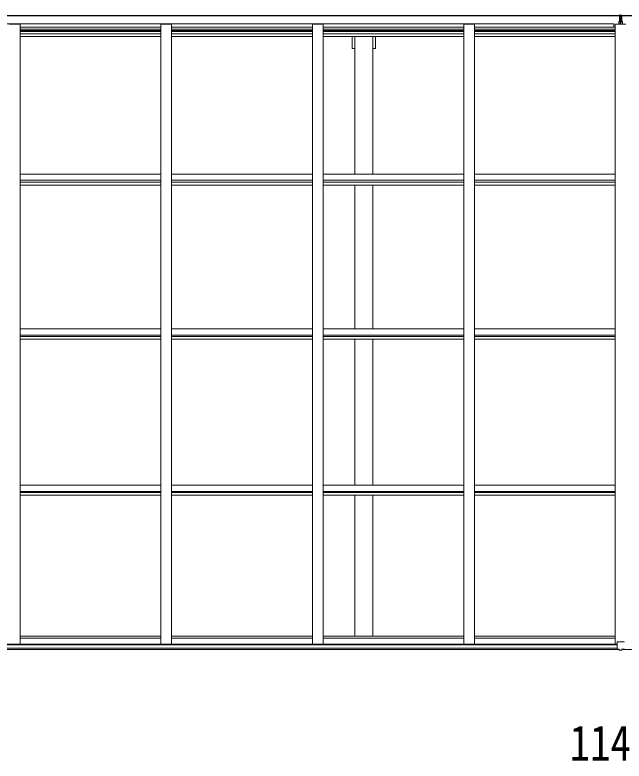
# Model space of a CAD drawing. Units: millimetres at full size; details may follow other scales. Extents: x -9783 to 9892, y -6828 to 6752.
# Drawn here: x -181 to 2699, y 271 to 3798 of the extents above; entities that cross this region are included whole.
import ezdxf
from ezdxf.enums import TextEntityAlignment as Align

# ---------------------------------------------------------------- set-up
doc = ezdxf.new("R2010")
doc.units = ezdxf.units.MM
doc.header["$LTSCALE"] = 35
for name, color, linetype, lineweight in [('0-1_本体', 4, 'Continuous', 9), ('0-2_部品', 7, 'Continuous', 9), ('0-A_寸法', 6, 'Continuous', 9)]:
    doc.layers.add(name, color=color, linetype=linetype, lineweight=lineweight)
doc.styles.add('ＭＳ ゴシック', font='')
doc.styles.get('ＭＳ ゴシック').set_extended_font_data('MS Gothic')

msp = doc.modelspace()

# ---------------------------------------------------------------- linework, layer by layer
at = {"layer": '0-1_本体'}
for p, q in [((-3043.51, 3795.4), (2676.49, 3795.4)), ((-3043.51, 3793.34), (2676.49, 3793.34)), ((2681.44, 3795.4), (2681.49, 3795.4)), ((8409.49, 3795.4), (2689.49, 3795.4)), ((8409.49, 3793.34), (2689.49, 3793.34)), ((-3012.51, 3755.14), (2650.49, 3755.14)), ((-206.01, 3753.1), (-156.01, 3753.1)), ((-156.01, 823.19), (-156.01, 3753.1)), ((-156.01, 3740.06), (509.99, 3740.06)), ((559.99, 3753.1), (509.99, 3753.1)), ((509.99, 823.19), (509.99, 3753.1)), ((559.99, 823.19), (559.99, 3753.1)), ((559.99, 3740.06), (1225.99, 3740.06)), ((1275.99, 3753.1), (1225.99, 3753.1)), ((1225.99, 823.19), (1225.99, 3753.1)), ((1275.99, 823.19), (1275.99, 3753.1)), ((1275.99, 3740.06), (1941.99, 3740.06)), ((1991.99, 3753.1), (1941.99, 3753.1)), ((1941.99, 823.19), (1941.99, 3753.1)), ((1991.99, 823.19), (1991.99, 3753.1)), ((1991.99, 3740.06), (2657.99, 3740.06)), ((2650.49, 3740.06), (2650.49, 3755.14)), ((2707.99, 3753.1), (2657.99, 3753.1)), ((2657.99, 823.19), (2657.99, 3753.1)), ((-156.01, 3730.7), (509.99, 3730.7)), ((-156.01, 3723.62), (509.99, 3723.62)), ((-156.01, 3719.84), (509.99, 3719.84)), ((-156.01, 3708.5), (509.99, 3708.5)), ((559.99, 3730.7), (1225.99, 3730.7)), ((559.99, 3723.62), (1225.99, 3723.62)), ((559.99, 3719.84), (1225.99, 3719.84)), ((559.99, 3708.5), (1225.99, 3708.5)), ((1275.99, 3730.7), (1941.99, 3730.7)), ((1275.99, 3723.62), (1941.99, 3723.62)), ((1275.99, 3719.84), (1941.99, 3719.84)), ((1275.99, 3708.5), (1941.99, 3708.5)), ((1991.99, 3730.7), (2657.99, 3730.7)), ((1991.99, 3723.62), (2657.99, 3723.62)), ((1991.99, 3719.84), (2657.99, 3719.84)), ((1991.99, 3708.5), (2657.99, 3708.5)), ((-156.01, 3695.67), (509.99, 3695.67)), ((559.99, 3695.67), (1225.99, 3695.67)), ((1275.99, 3695.67), (1941.99, 3695.67)), ((1413.99, 3639.4), (1413.99, 3695.67)), ((1426.49, 3044.91), (1426.49, 3695.67)), ((1511.49, 3044.91), (1511.49, 3695.67)), ((1991.99, 3695.67), (2657.99, 3695.67)), ((1413.99, 3639.4), (1426.49, 3639.4)), ((-155.22, 3044.91), (510.78, 3044.91)), ((560.78, 3044.91), (1226.78, 3044.91)), ((1276.78, 3044.91), (1942.78, 3044.91)), ((1992.78, 3044.91), (2658.78, 3044.91)), ((-155.22, 3015.83), (510.78, 3015.83)), ((-155.22, 3006.34), (510.78, 3006.34)), ((560.78, 3015.83), (1226.78, 3015.83)), ((560.78, 3006.34), (1226.78, 3006.34)), ((1276.78, 3015.83), (1942.78, 3015.83)), ((1276.78, 3006.34), (1942.78, 3006.34)), ((1992.78, 3015.83), (2658.78, 3015.83)), ((1992.78, 3006.34), (2658.78, 3006.34)), ((-155.22, 2993.45), (510.78, 2993.45)), ((560.78, 2993.45), (1226.78, 2993.45)), ((1276.78, 2993.45), (1942.78, 2993.45)), ((1426.49, 2314.09), (1426.49, 2993.45)), ((1511.49, 2314.09), (1511.49, 2993.45)), ((1992.78, 2993.45), (2658.78, 2993.45)), ((-156.01, 2314.09), (509.99, 2314.09)), ((559.99, 2314.09), (1225.99, 2314.09)), ((1275.99, 2314.09), (1941.99, 2314.09)), ((1991.99, 2314.09), (2657.99, 2314.09)), ((-156.01, 2284.65), (509.99, 2284.65)), ((-156.01, 2277.57), (509.99, 2277.57)), ((-156.01, 2264.6), (509.99, 2264.6)), ((559.99, 2284.65), (1225.99, 2284.65)), ((559.99, 2277.57), (1225.99, 2277.57)), ((559.99, 2264.6), (1225.99, 2264.6)), ((1275.99, 2284.65), (1941.99, 2284.65)), ((1275.99, 2277.57), (1941.99, 2277.57)), ((1275.99, 2264.6), (1941.99, 2264.6)), ((1426.49, 1575.3), (1426.49, 2264.6)), ((1511.49, 1575.3), (1511.49, 2264.6)), ((1991.99, 2284.65), (2657.99, 2284.65)), ((1991.99, 2277.57), (2657.99, 2277.57)), ((1991.99, 2264.6), (2657.99, 2264.6)), ((-155.22, 1575.3), (510.78, 1575.3)), ((560.78, 1575.3), (1226.78, 1575.3)), ((1276.78, 1575.3), (1942.78, 1575.3)), ((1992.78, 1575.3), (2658.78, 1575.3)), ((-155.22, 1545.57), (510.78, 1545.57)), ((-155.22, 1540.94), (510.78, 1540.94)), ((-155.22, 1527.92), (510.78, 1527.92)), ((560.78, 1545.57), (1226.78, 1545.57)), ((560.78, 1540.94), (1226.78, 1540.94)), ((560.78, 1527.92), (1226.78, 1527.92)), ((1276.78, 1545.57), (1942.78, 1545.57)), ((1276.78, 1540.94), (1942.78, 1540.94)), ((1276.78, 1527.92), (1942.78, 1527.92)), ((1426.49, 1527.92), (1426.49, 860.41)), ((1511.49, 1527.92), (1511.49, 860.41)), ((1992.78, 1545.57), (2658.78, 1545.57)), ((1992.78, 1540.94), (2658.78, 1540.94)), ((1992.78, 1527.92), (2658.78, 1527.92)), ((-156.01, 860.41), (509.99, 860.41)), ((-156.01, 851.29), (509.99, 851.29)), ((559.99, 860.41), (1225.99, 860.41)), ((559.99, 851.29), (1225.99, 851.29)), ((1275.99, 860.41), (1941.99, 860.41)), ((1275.99, 851.29), (1941.99, 851.29)), ((1991.99, 860.41), (2657.99, 860.41)), ((1991.99, 851.29), (2657.99, 851.29)), ((-3029.05, 823.19), (2666.49, 823.19)), ((-3028.51, 820.83), (2666.49, 820.83)), ((-3038.51, 797.74), (2676.49, 797.74)), ((-3028.51, 805.18), (2666.49, 805.18)), ((8404.49, 797.74), (2689.49, 797.74))]:
    msp.add_line(p, q, dxfattribs=at)
msp.add_lwpolyline([(1511.49, 3639.4), (1523.99, 3639.4), (1523.99, 3695.67)], dxfattribs=at)
at = {"layer": '0-2_部品'}
for p, q in [((2676.49, 3797.12), (2681.34, 3797.42)), ((2676.49, 3794.12), (2676.49, 3797.12)), ((2681.49, 3794.43), (2676.49, 3794.12)), ((2676.49, 3792.62), (2676.49, 3794.12)), ((2677.49, 3791.62), (2681.49, 3791.62)), ((2677.49, 3789.79), (2677.49, 3791.62)), ((2677.49, 3789.79), (2681.49, 3789.72)), ((2677.49, 3786.19), (2677.49, 3789.79)), ((2677.49, 3786.19), (2681.49, 3786.12)), ((2677.49, 3777.96), (2677.49, 3786.19)), ((2677.49, 3777.96), (2681.49, 3777.92)), ((2677.49, 3766.09), (2677.49, 3777.96)), ((2681.34, 3797.42), (2682.99, 3797.52)), ((2682.99, 3794.51), (2681.49, 3794.42)), ((2681.49, 3791.62), (2681.49, 3794.42)), ((2681.49, 3791.62), (2681.49, 3780.91)), ((2681.49, 3780.91), (2684.49, 3780.91)), ((2681.49, 3773.83), (2681.49, 3780.91)), ((2681.49, 3773.83), (2684.49, 3773.83)), ((2681.49, 3764.19), (2681.49, 3773.83)), ((2682.99, 3797.52), (2682.99, 3794.51)), ((2689.49, 3794.12), (2682.99, 3794.51)), ((2684.49, 3791.62), (2688.49, 3791.62)), ((2684.49, 3791.62), (2684.49, 3780.91)), ((2684.49, 3789.72), (2688.49, 3789.72)), ((2684.49, 3773.83), (2684.49, 3780.91)), ((2684.49, 3764.19), (2684.49, 3773.83)), ((2688.49, 3789.72), (2688.49, 3791.62)), ((2688.49, 3766.09), (2688.49, 3777.92)), ((2689.49, 3792.62), (2689.49, 3794.12)), ((2674.49, 3766.06), (2681.49, 3766.12)), ((2674.49, 3764.68), (2681.49, 3764.62)), ((2674.49, 3753.3), (2674.49, 3764.18)), ((2681.49, 3764.19), (2684.49, 3764.19)), ((2681.49, 3757.12), (2681.49, 3764.19)), ((2681.49, 3757.12), (2684.49, 3757.12)), ((2681.49, 3757.12), (2681.49, 3753.3)), ((2691.49, 3765.56), (2684.49, 3765.62)), ((2684.49, 3757.12), (2684.49, 3764.19)), ((2684.49, 3757.12), (2684.49, 3753.3)), ((2691.49, 3764.68), (2691.49, 3765.56)), ((2691.49, 3753.3), (2691.49, 3764.18)), ((2666.49, 801.28), (2666.49, 833.6)), ((2698.49, 834.6), (2667.49, 834.6)), ((2666.49, 801.28), (2666.49, 801.24)), ((2676.49, 800.51), (2667.49, 800.56)), ((2689.49, 800.51), (2698.49, 800.56))]:
    msp.add_line(p, q, dxfattribs=at)
for points in [[(2682.99, 3797.52), (2689.49, 3797.12), (2689.49, 3794.12)], [(2684.49, 3786.12), (2688.49, 3786.12), (2688.49, 3789.72)], [(2684.49, 3777.92), (2688.49, 3777.92), (2688.49, 3786.12)], [(2681.49, 3765.62), (2674.49, 3765.56), (2674.49, 3766.06)], [(2681.49, 3764.12), (2674.49, 3764.18), (2674.49, 3764.68), (2674.49, 3765.56)], [(2684.49, 3766.12), (2691.49, 3766.06), (2691.49, 3765.56)], [(2684.49, 3764.62), (2691.49, 3764.68), (2691.49, 3764.18), (2684.49, 3764.12)], [(2682.99, 795.08), (2676.49, 795.48), (2676.49, 800.51)], [(2682.99, 795.08), (2689.49, 795.48), (2689.49, 800.51)]]:
    msp.add_lwpolyline(points, dxfattribs=at)
for centre, start, end in [((2677.49, 3792.62), 180, 270), ((2688.49, 3792.62), 270, 0), ((2667.49, 833.6), 90, 180), ((2698.49, 833.6), 0, 90)]:
    msp.add_arc(centre, 1, start, end, dxfattribs=at)
for centre, major_axis, ratio, start_param, end_param in [((2681.52, 3794.42), (0.18, -2.99), 0.008711, 3.1415927, 4.7113235), ((2509.62, 3783.91), (171.87, 10.52), 0.017422, 6.2821194, 6.2831848), ((2667.49, 801.27), (1, -0.012), 0.707053, 3.2044821, 4.7211143), ((2698.49, 801.27), (-1, -0.012), 0.707053, 1.562071, 3.0787032)]:
    msp.add_ellipse(centre, major_axis=major_axis, ratio=ratio, start_param=start_param, end_param=end_param, dxfattribs=at)

# ---------------------------------------------------------------- texts
at = {"layer": '0-A_寸法', "color": 7, "style": 'ＭＳ ゴシック', "width": 0.85}
msp.add_text('11496', height=166.8, dxfattribs=at).set_placement((2442.37, 223.48), align=Align.BOTTOM_LEFT)

doc.saveas('drawing.dxf')
